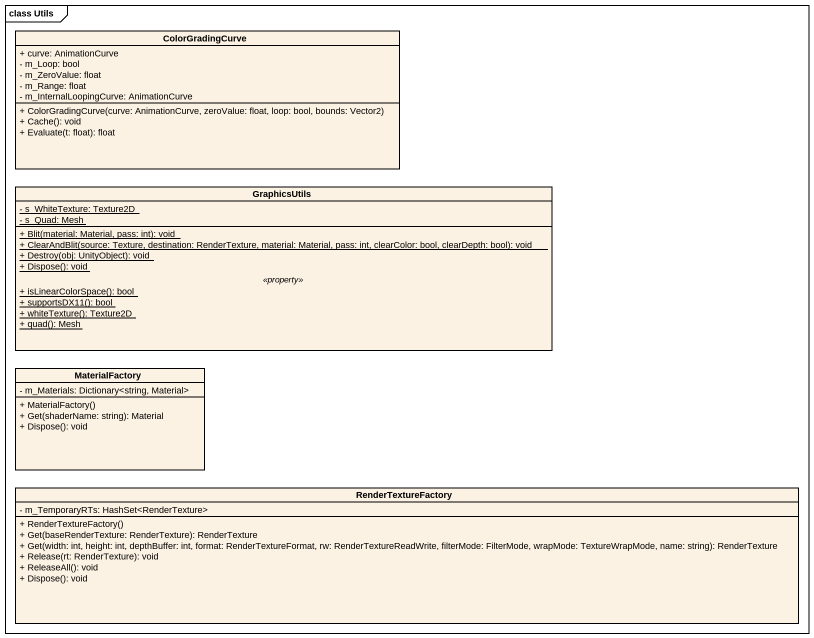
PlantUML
@startuml
mainframe class Utils
hide circle
hide empty members
skinparam classAttributeIconSize 0
class ColorGradingCurve {
  + curve: AnimationCurve
  - m_Loop: bool
  - m_ZeroValue: float
  - m_Range: float
  - m_InternalLoopingCurve: AnimationCurve
  + ColorGradingCurve(curve: AnimationCurve, zeroValue: float, loop: bool, bounds: Vector2)
  + Cache(): void
  + Evaluate(t: float): float
}
class GraphicsUtils {
  {static} - s_WhiteTexture: Texture2D
  {static} - s_Quad: Mesh
  --
  {static} + Blit(material: Material, pass: int): void
  {static} + ClearAndBlit(source: Texture, destination: RenderTexture, material: Material, pass: int, clearColor: bool, clearDepth: bool): void
  {static} + Destroy(obj: UnityObject): void
  {static} + Dispose(): void
  .. <<property>> ..
  {static} + isLinearColorSpace(): bool
  {static} + supportsDX11(): bool
  {static} + whiteTexture(): Texture2D
  {static} + quad(): Mesh
}
class MaterialFactory {
  - m_Materials: Dictionary<string, Material>
  + MaterialFactory()
  + Get(shaderName: string): Material
  + Dispose(): void
}
class RenderTextureFactory {
  - m_TemporaryRTs: HashSet<RenderTexture>
  + RenderTextureFactory()
  + Get(baseRenderTexture: RenderTexture): RenderTexture
  + Get(width: int, height: int, depthBuffer: int, format: RenderTextureFormat, rw: RenderTextureReadWrite, filterMode: FilterMode, wrapMode: TextureWrapMode, name: string): RenderTexture
  + Release(rt: RenderTexture): void
  + ReleaseAll(): void
  + Dispose(): void
}
@enduml
